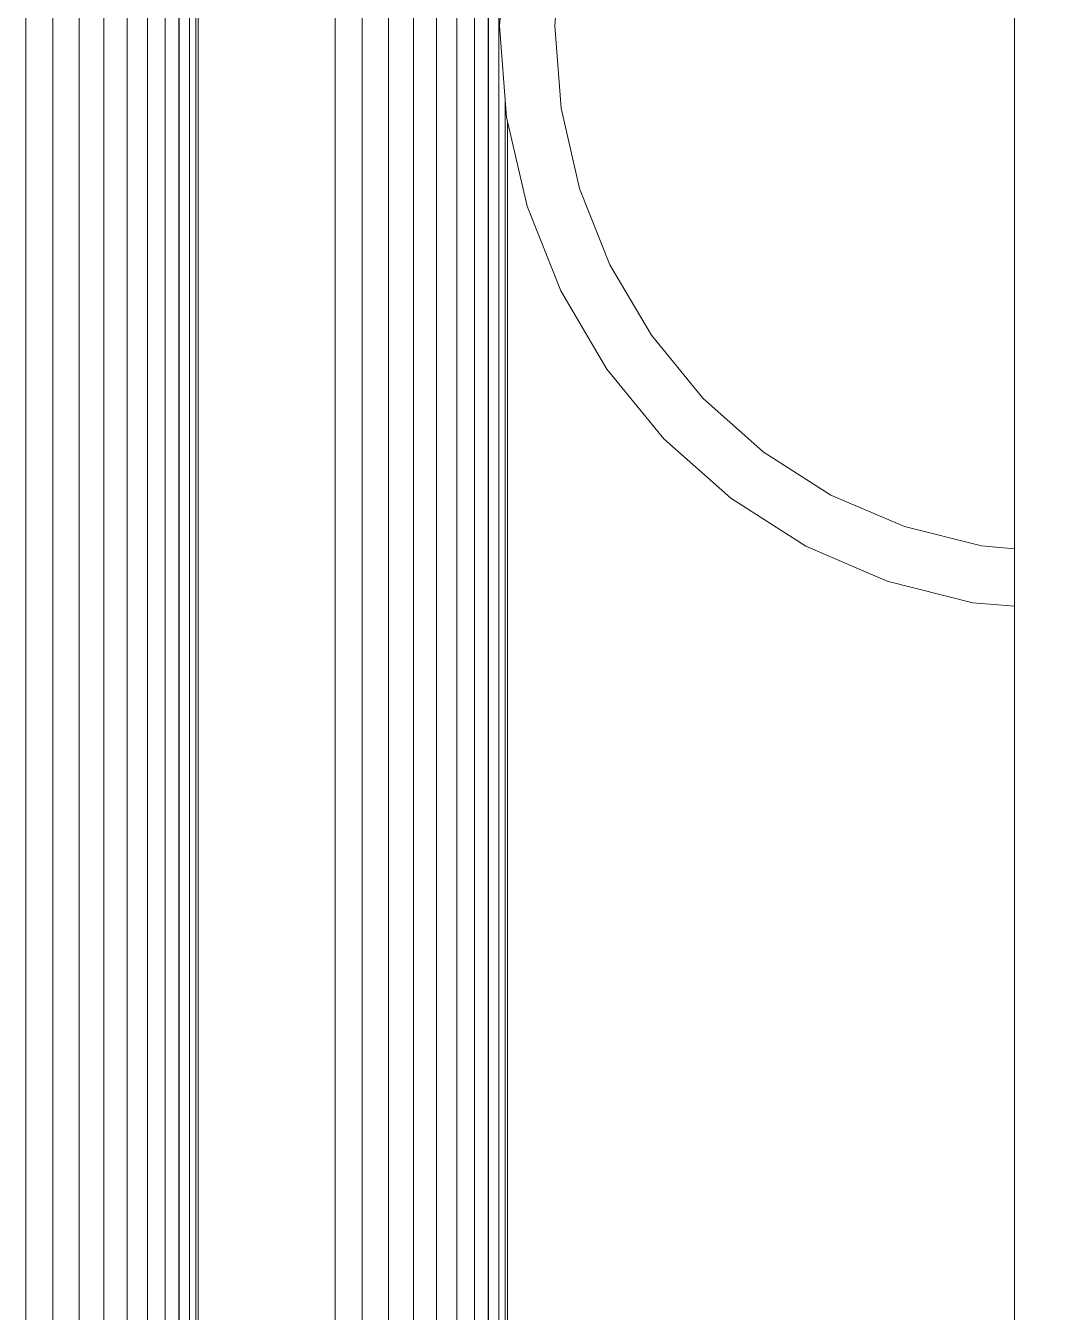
# Model space of a CAD drawing. Header units: centimetres. Extents: x -13689 to 3489, y -437 to 1921.
# Drawn here: x -2934.28 to -2923.66, y 168.16 to 181.6 of the extents above; entities that cross this region are included whole.
import ezdxf

# ---------------------------------------------------------------- set-up
doc = ezdxf.new("R2010")
doc.units = ezdxf.units.CM
doc.layers.add('M-EQPM', color=7, linetype='Continuous', lineweight=9)

# ---------------------------------------------------------------- blocks, each defined once
blk = doc.blocks.new('EQ-05-007 - EQ-05-007_dwg_Agrupar_318-1548993-Sección 3-2')
at = {"layer": 'M-EQPM', "color": 9, "true_color": 0xc0c0c0}
for p, q in [((-2067.16, 106), (-2067.16, 184.8)), ((-2067.16, 106), (-2067.16, 184.8)), ((-2067.16, 184.8), (-2067.16, 106)), ((-2066.879, 106), (-2066.879, 184.8)), ((-2066.879, 184.8), (-2066.879, 106)), ((-2066.879, 106), (-2066.879, 184.8)), ((-2066.604, 106), (-2066.604, 184.8)), ((-2066.343, 106), (-2066.343, 184.8)), ((-2066.343, 106), (-2066.343, 184.8)), ((-2066.343, 184.8), (-2066.343, 106)), ((-2066.102, 106), (-2066.102, 184.8)), ((-2066.102, 184.8), (-2066.102, 106)), ((-2066.102, 106), (-2066.102, 184.8)), ((-2065.888, 106), (-2065.888, 184.8)), ((-2065.888, 106), (-2065.888, 184.8)), ((-2065.888, 106), (-2065.888, 184.8)), ((-2065.704, 106), (-2065.704, 184.8)), ((-2065.704, 184.8), (-2065.704, 106)), ((-2065.704, 106), (-2065.704, 184.8)), ((-2065.56, 106), (-2065.56, 184.8)), ((-2065.557, 106), (-2065.557, 184.8)), ((-2065.449, 106), (-2065.449, 184.8)), ((-2065.449, 106), (-2065.449, 184.8)), ((-2065.449, 184.8), (-2065.449, 106)), ((-2065.383, 106), (-2065.383, 184.8)), ((-2065.383, 184.8), (-2065.383, 106)), ((-2065.383, 184.8), (-2065.383, 106)), ((-2065.36, 106), (-2065.36, 184.8))]:
    blk.add_line(p, q, dxfattribs=at)
at = {"layer": 'M-EQPM', "color": 9, "true_color": 0xc0c0c0, "flags": 128}
for points in [[(-2066.604, 184.8), (-2066.604, 106)], [(-2065.557, 184.8), (-2065.557, 106)], [(-2065.36, 184.8), (-2065.36, 106)]]:
    blk.add_lwpolyline(points, close=True, dxfattribs=at)
blk = doc.blocks.new('EQ-05-007 - EQ-05-007_dwg_011_ENZUNCHADOR_dwg-1549000-Sección 3-2')
blk.add_blockref('EQ-05-007 - EQ-05-007_dwg_Agrupar_318-1548993-Sección 3-2', (0, 0))
blk = doc.blocks.new('EQ-05-007 - EQ-05-007_dwg-1548992-Sección 3-2')
blk.add_blockref('EQ-05-007 - EQ-05-007_dwg_011_ENZUNCHADOR_dwg-1549000-Sección 3-2', (0, 0))
blk = doc.blocks.new('EQ-05-007 - EQ-05-007-1549005-Sección 3-2')
blk.add_blockref('EQ-05-007 - EQ-05-007_dwg-1548992-Sección 3-2', (0, 0))
blk = doc.blocks.new('EQ-05-008 - EQ-05-008_dwg_Agrupar_611-1549852-Sección 3-2')
at = {"layer": 'M-EQPM', "color": 8, "true_color": 0x808080}
for p, q in [((-2056.828, 184.662), (-2056.828, 103.58)), ((-2056.828, 103.58), (-2056.828, 184.662))]:
    blk.add_line(p, q, dxfattribs=at)
at = {"layer": 'M-EQPM', "color": 8, "true_color": 0x808080, "flags": 128}
blk.add_lwpolyline([(-2056.828, 103.58), (-2056.828, 184.662), (-2052.984, 184.662), (-2052.984, 103.58)], dxfattribs=at)
blk = doc.blocks.new('EQ-05-008 - EQ-05-008_dwg_Agrupar_610-1549853-Sección 3-2')
at = {"layer": 'M-EQPM', "color": 38, "true_color": 0x4c2600}
for p, q in [((-2062.209, 181.6), (-2062.137, 182.554)), ((-2062.137, 180.646), (-2062.209, 181.6)), ((-2062.209, 181.6), (-2062.137, 180.646)), ((-2061.632, 181.6), (-2061.567, 180.74)), ((-2061.567, 180.74), (-2061.632, 181.6)), ((-2061.567, 180.74), (-2061.374, 179.9)), ((-2061.922, 179.715), (-2062.137, 180.646)), ((-2061.922, 179.715), (-2062.137, 180.646)), ((-2061.374, 179.9), (-2061.056, 179.103)), ((-2061.056, 179.103), (-2061.374, 179.9)), ((-2061.57, 178.831), (-2061.922, 179.715)), ((-2061.922, 179.715), (-2061.57, 178.831)), ((-2061.056, 179.103), (-2060.623, 178.367)), ((-2061.089, 178.015), (-2061.57, 178.831)), ((-2061.57, 178.831), (-2061.089, 178.015)), ((-2060.623, 178.367), (-2060.084, 177.711)), ((-2060.492, 177.287), (-2061.089, 178.015)), ((-2060.492, 177.287), (-2061.089, 178.015)), ((-2060.084, 177.711), (-2059.454, 177.15)), ((-2060.084, 177.711), (-2059.454, 177.15)), ((-2059.454, 177.15), (-2060.084, 177.711)), ((-2059.793, 176.665), (-2060.492, 177.287)), ((-2060.492, 177.287), (-2059.793, 176.665)), ((-2059.454, 177.15), (-2058.747, 176.699)), ((-2058.747, 176.699), (-2057.98, 176.369)), ((-2057.98, 176.369), (-2058.747, 176.699)), ((-2059.008, 176.165), (-2059.793, 176.665)), ((-2059.008, 176.165), (-2059.793, 176.665)), ((-2057.98, 176.369), (-2057.174, 176.168)), ((-2058.159, 175.799), (-2059.008, 176.165)), ((-2059.008, 176.165), (-2058.159, 175.799)), ((-2056.828, 176.139), (-2057.174, 176.168)), ((-2056.828, 176.139), (-2057.174, 176.168)), ((-2058.159, 175.799), (-2057.264, 175.575)), ((-2058.159, 175.799), (-2057.264, 175.575)), ((-2057.264, 175.575), (-2056.828, 175.539)), ((-2056.828, 175.539), (-2057.264, 175.575))]:
    blk.add_line(p, q, dxfattribs=at)
at = {"layer": 'M-EQPM', "color": 38, "true_color": 0x4c2600, "flags": 128}
for points in [[(-2056.828, 175.539), (-2057.264, 175.575), (-2058.159, 175.799), (-2059.008, 176.165), (-2059.793, 176.665), (-2060.492, 177.287), (-2061.089, 178.015), (-2061.57, 178.831), (-2061.922, 179.715), (-2062.137, 180.646), (-2062.209, 181.6), (-2062.137, 182.554), (-2061.922, 183.485), (-2061.57, 184.369), (-2061.398, 184.662)], [(-2061.374, 183.3), (-2061.567, 182.46), (-2061.632, 181.6), (-2061.567, 182.46)], [(-2061.632, 181.6), (-2061.567, 180.74), (-2061.374, 179.9)], [(-2061.567, 180.74), (-2061.374, 179.9), (-2061.056, 179.103), (-2060.623, 178.367)], [(-2061.056, 179.103), (-2060.623, 178.367), (-2060.084, 177.711), (-2060.623, 178.367)], [(-2058.747, 176.699), (-2057.98, 176.369), (-2057.174, 176.168)], [(-2057.98, 176.369), (-2057.174, 176.168), (-2056.828, 176.139)]]:
    blk.add_lwpolyline(points, dxfattribs=at)
blk.add_lwpolyline([(-2059.454, 177.15), (-2058.747, 176.699)], close=True, dxfattribs=at)
blk = doc.blocks.new('EQ-05-008 - EQ-05-008_dwg_Agrupar_588-1549854-Sección 3-2')
for name in ['EQ-05-008 - EQ-05-008_dwg_Agrupar_610-1549853-Sección 3-2', 'EQ-05-008 - EQ-05-008_dwg_Agrupar_611-1549852-Sección 3-2']:
    blk.add_blockref(name, (0, 0))
blk = doc.blocks.new('EQ-05-008 - EQ-05-008_dwg-1549851-Sección 3-2')
blk.add_blockref('EQ-05-008 - EQ-05-008_dwg_Agrupar_588-1549854-Sección 3-2', (0, 0))
blk = doc.blocks.new('EQ-05-008 - EQ-05-008-1549858-Sección 3-2')
blk.add_blockref('EQ-05-008 - EQ-05-008_dwg-1549851-Sección 3-2', (0, 0))
blk = doc.blocks.new('EQ-05-007 - EQ-05-007_dwg_Agrupar_318-V20-Sección 3-2')
at = {"layer": 'M-EQPM', "color": 9, "true_color": 0xc0c0c0}
for p, q in [((-2063.928, 106), (-2063.928, 184.8)), ((-2063.928, 106), (-2063.928, 184.8)), ((-2063.928, 184.8), (-2063.928, 106)), ((-2063.646, 106), (-2063.646, 184.8)), ((-2063.646, 184.8), (-2063.646, 106)), ((-2063.646, 106), (-2063.646, 184.8)), ((-2063.371, 106), (-2063.371, 184.8)), ((-2063.11, 106), (-2063.11, 184.8)), ((-2063.11, 106), (-2063.11, 184.8)), ((-2063.11, 184.8), (-2063.11, 106)), ((-2062.869, 106), (-2062.869, 184.8)), ((-2062.869, 184.8), (-2062.869, 106)), ((-2062.869, 106), (-2062.869, 184.8)), ((-2062.655, 106), (-2062.655, 184.8)), ((-2062.655, 106), (-2062.655, 184.8)), ((-2062.655, 106), (-2062.655, 184.8)), ((-2062.471, 106), (-2062.471, 184.8)), ((-2062.471, 184.8), (-2062.471, 106)), ((-2062.471, 106), (-2062.471, 184.8)), ((-2062.328, 106), (-2062.328, 184.8)), ((-2062.324, 106), (-2062.324, 184.8)), ((-2062.216, 106), (-2062.216, 184.8)), ((-2062.216, 106), (-2062.216, 184.8)), ((-2062.216, 184.8), (-2062.216, 106)), ((-2062.15, 106), (-2062.15, 180.816)), ((-2062.15, 180.816), (-2062.15, 106)), ((-2062.15, 180.816), (-2062.15, 106)), ((-2062.128, 106), (-2062.128, 180.605))]:
    blk.add_line(p, q, dxfattribs=at)
at = {"layer": 'M-EQPM', "color": 9, "true_color": 0xc0c0c0, "flags": 128}
for points in [[(-2063.371, 184.8), (-2063.371, 106)], [(-2062.324, 184.8), (-2062.324, 106)], [(-2062.128, 180.605), (-2062.128, 106)]]:
    blk.add_lwpolyline(points, close=True, dxfattribs=at)
blk = doc.blocks.new('EQ-05-007 - EQ-05-007_dwg_011_ENZUNCHADOR_dwg-V24-Sección 3-2')
blk.add_blockref('EQ-05-007 - EQ-05-007_dwg_Agrupar_318-V20-Sección 3-2', (0, 0))
blk = doc.blocks.new('EQ-05-007 - EQ-05-007_dwg-V25-Sección 3-2')
blk.add_blockref('EQ-05-007 - EQ-05-007_dwg_011_ENZUNCHADOR_dwg-V24-Sección 3-2', (0, 0))
blk = doc.blocks.new('EQ-05-007 - EQ-05-007-V26-Sección 3-2')
blk.add_blockref('EQ-05-007 - EQ-05-007_dwg-V25-Sección 3-2', (0, 0))
blk = doc.blocks.new('PQ_RVR_MEP-01_ZZ_ZZ_MO_T_A_rvt-2-Sección 3-2')
at = {"layer": 'M-EQPM', "lineweight": 9}
for name in ['EQ-05-007 - EQ-05-007-1549005-Sección 3-2', 'EQ-05-007 - EQ-05-007-V26-Sección 3-2', 'EQ-05-008 - EQ-05-008-1549858-Sección 3-2']:
    blk.add_blockref(name, (0, 0), dxfattribs=at)

msp = doc.modelspace()

# ---------------------------------------------------------------- block references
at = {"lineweight": 5}
msp.add_blockref('PQ_RVR_MEP-01_ZZ_ZZ_MO_T_A_rvt-2-Sección 3-2', (-867.123, 0), dxfattribs=at)

doc.saveas('drawing.dxf')
